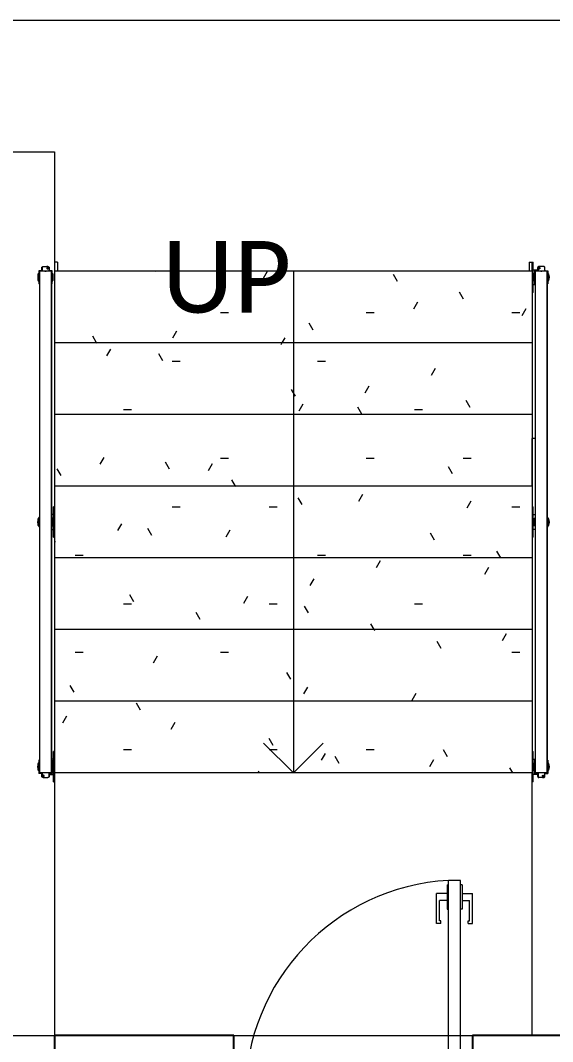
# Model space of a CAD drawing. Header units: millimetres. Extents: x -967280 to 3852, y 2833 to 1955156.
# Drawn here: x -946789 to -944560, y 652841 to 657116 of the extents above; entities that cross this region are included whole.
import ezdxf

# ---------------------------------------------------------------- set-up
doc = ezdxf.new("R2010")
doc.units = ezdxf.units.MM
doc.header["$LTSCALE"] = 1000
doc.linetypes.add('HRZN_Line-Ptrn-Dash', pattern=[4, 2, -2])
doc.linetypes.add('HRZN_Line-Ptrn-Sold', pattern=[9144001.0, 9144000.0, -1])
for name, color, linetype, lineweight in [('A-DOOR', 5, 'Continuous', 13), ('A-ELEV', 1, 'HRZN_Line-Ptrn-Sold', 13), ('A-FLOR-HRAL', 1, 'Continuous', 18), ('A-FLOR-PATT', 1, 'Continuous', 13), ('A-HATCH', 1, 'Continuous', 13), ('A-STAIR', 1, 'HRZN_Line-Ptrn-Sold', 13), ('A-WALL', 8, 'HRZN_Line-Ptrn-Sold', 50), ('Stair Paths', 7, 'Continuous', 13), ('Up Arrows', 3, 'Continuous', 13)]:
    doc.layers.add(name, color=color, linetype=linetype, lineweight=lineweight)
doc.layers.add('ARCH', color=8, linetype='Continuous')
doc.styles.add('Calibri', font='calibri.ttf', dxfattribs={"height": 350})
pattern_1 = [(0, (6650, -35800), (812.8, 203.2), [33.528, -576.072, 33.528, -576.072, -3251.2]), (0, (6650, -35800), (812.8, 203.2), [-1219.2, 33.528, -1185.672, 33.528, -576.072, -1422.4]), (0, (6650, -35800), (812.8, 203.2), [-3048, 33.528, -372.872, 33.528, -982.472]), (120, (6954.8, -35698.4), (-582.3764, 602.3054), [33.528, -576.072, 33.528, -576.072, -3251.2]), (120, (6954.8, -35698.4), (-582.3764, 602.3054), [-1219.2, 33.528, -1185.672, 33.528, -576.072, -1422.4]), (120, (6954.8, -35698.4), (-582.3764, 602.3054), [-3048, 33.528, -372.872, 33.528, -982.472]), (240, (7056.4, -35292), (-230.4236, -805.5054), [33.528, -576.072, 33.528, -576.072, -3251.2]), (240, (7056.4, -35292), (-230.4236, -805.5054), [-1219.2, 33.528, -1185.672, 33.528, -576.072, -1422.4]), (240, (7056.4, -35292), (-230.4236, -805.5054), [-3048, 33.528, -372.872, 33.528, -982.472])]

# ---------------------------------------------------------------- blocks, each defined once
blk = doc.blocks.new('DAE_DOOR-SINGLE - BEDROOMS DOOR _D01__1000_2200MM 2-3505467-GROUND FLOOR FFL_1_')
at = {"layer": 'A-DOOR', "lineweight": 18}
for p, q in [((476.2, 100), (476.2, 1000)), ((526.2, 1000), (476.2, 1000)), ((526.2, 100), (526.2, 1000)), ((526.2, 100), (476.2, 100))]:
    blk.add_line(p, q, dxfattribs=at)
at = {"layer": 'A-DOOR'}
for p, q in [((-411.8, 88), (-423.8, 88)), ((-423.8, 88), (-423.8, -88)), ((-373.8, 100), (-411.8, 100)), ((-411.8, 100), (-411.8, 88)), ((-373.8, -100), (-373.8, 100)), ((526.2, 100), (526.2, -100)), ((564.2, 100), (526.2, 100)), ((564.2, 88), (564.2, 100)), ((576.2, 88), (564.2, 88)), ((576.2, -88), (576.2, 88)), ((-423.8, -88), (-411.8, -88)), ((-411.8, -88), (-411.8, -100)), ((-411.8, -100), (-373.8, -100)), ((526.2, -100), (564.2, -100)), ((564.2, -100), (564.2, -88)), ((564.2, -88), (576.2, -88))]:
    blk.add_line(p, q, dxfattribs=at)
blk.add_arc((526.2, 100), 901.4, 93.1798, 180, dxfattribs=at)
at = {"layer": 'A-HATCH'}
for p, q in [((469.8, 945.6), (425.4, 945.6)), ((425.4, 819.1), (425.4, 945.6)), ((469.8, 980.9), (476.2, 980.9)), ((469.8, 980.9), (469.8, 879.3)), ((532.6, 980.9), (526.2, 980.9)), ((532.6, 980.9), (532.6, 879.3)), ((532.6, 945.6), (577, 945.6)), ((577, 819.1), (577, 945.6)), ((469.8, 915.6), (438.1, 915.6)), ((438.1, 830.6), (438.1, 915.6)), ((532.6, 915.6), (564.3, 915.6)), ((564.3, 830.6), (564.3, 915.6)), ((469.8, 879.3), (476.2, 879.3)), ((532.6, 879.3), (526.2, 879.3)), ((444.1, 819.1), (425.4, 819.1)), ((444.1, 830.6), (438.1, 830.6)), ((444.1, 819.1), (444.1, 830.6)), ((558.3, 830.6), (564.3, 830.6)), ((558.3, 819.1), (558.3, 830.6)), ((558.3, 819.1), (577, 819.1))]:
    blk.add_line(p, q, dxfattribs=at)
blk = doc.blocks.new('Railing - Fascia 2-3822661-GROUND FLOOR FFL_1_')
at = {"layer": 'A-FLOR-HRAL'}
for p, q in [((-13.4, 43.7), (-13.4, 25.4)), ((-10, 45), (10, 45)), ((10, 45), (5.1, 45)), ((13.4, 43.7), (13.4, 25.4)), ((50.8, 63.5), (38.1, 63.5)), ((50.8, 63.5), (50.8, 25.4)), ((-29, 16), (-31, 14)), ((-31, 14), (-31, -14)), ((-31, -14), (-31, 14)), ((-25.4, 16), (-29, 16)), ((-29, -16), (-29, 16)), ((-27.5, 27.5), (-27.5, 16)), ((-14.6, 27.5), (-27.5, 27.5)), ((-15, 25.4), (-15, 40)), ((27.5, 27.5), (14.7, 27.5)), ((15, 40), (15, 25.4)), ((29, 16), (25.4, 16)), ((27.5, 16), (27.5, 27.5)), ((31, 14), (29, 16)), ((29, -16), (29, 16)), ((31, 14), (31, 4.2)), ((31, -14), (31, 14)), ((31, 7.7), (31, -7.7)), ((31, -7.7), (31, 7.7)), ((31, 6.6), (31, -7.4)), ((31, 3.8), (31, 6.6)), ((31, 2.5), (31, 0)), ((31, 0), (31, -2.5)), ((-31, -14), (-29, -16)), ((-29, -16), (-25.4, -16)), ((-27.5, -16), (-27.5, -27.5)), ((-25.4, -27.5), (-27.5, -27.5)), ((25.4, -16), (29, -16)), ((27.5, -27.5), (25.4, -27.5)), ((27.5, -27.5), (27.5, -16)), ((29, -16), (31, -14)), ((31, -2.5), (29.7, -2.5)), ((31, -7.4), (31, -3.8)), ((31, -4.2), (31, -14))]:
    blk.add_line(p, q, dxfattribs=at)
for points, knots in [([(-15, 40), (-15, 40.1), (-15, 40.3), (-15, 40.5), (-15, 40.7), (-14.9, 40.9), (-14.9, 41), (-14.9, 41.2), (-14.8, 41.4), (-14.8, 41.5), (-14.7, 41.7), (-14.7, 41.8), (-14.6, 42), (-14.5, 42.1), (-14.4, 42.3), (-14.4, 42.4), (-14.3, 42.6), (-14.2, 42.7), (-14.1, 42.9), (-14, 43), (-13.9, 43.1), (-13.8, 43.3), (-13.6, 43.5), (-13.5, 43.6), (-13.4, 43.7)], [0, 0, 0, 0, 0.083333, 0.125, 0.166667, 0.208333, 0.25, 0.291667, 0.333333, 0.375, 0.416667, 0.458333, 0.5, 0.541667, 0.583333, 0.625, 0.666667, 0.708333, 0.75, 0.791667, 0.833333, 0.875, 0.916667, 1, 1, 1, 1]), ([(-13.4, 43.7), (-13.1, 43.9), (-12.6, 44.3), (-11.8, 44.7), (-11.1, 44.9), (-10.4, 45), (-10, 45)], [0, 0, 0, 0, 0.333333, 0.5, 0.666667, 1, 1, 1, 1]), ([(10, 45), (10.4, 45), (11.1, 44.9), (11.8, 44.7), (12.6, 44.3), (13.1, 43.9), (13.4, 43.7)], [0, 0, 0, 0, 0.333333, 0.5, 0.666667, 1, 1, 1, 1]), ([(13.4, 43.7), (13.5, 43.6), (13.7, 43.4), (13.8, 43.2), (14, 43), (14.1, 42.9), (14.2, 42.7), (14.3, 42.5), (14.4, 42.4), (14.5, 42.2), (14.6, 42), (14.7, 41.8), (14.7, 41.6), (14.8, 41.4), (14.8, 41.2), (14.9, 41), (14.9, 40.8), (15, 40.6), (15, 40.3), (15, 40.1), (15, 40)], [0, 0, 0, 0, 0.1, 0.15, 0.2, 0.25, 0.3, 0.35, 0.4, 0.45, 0.5, 0.55, 0.6, 0.65, 0.7, 0.75, 0.8, 0.85, 0.9, 1, 1, 1, 1]), ([(10.3, 38), (10.3, 38.3), (10.2, 38.9), (9.9, 39.5), (9.5, 39.9), (9.1, 40.3), (8.4, 40.5), (7.6, 40.5), (6.9, 40.3), (6.5, 39.9), (6, 39.5), (5.7, 38.9), (5.6, 38.3), (5.6, 38)], [0, 0, 0, 0, 0.111111, 0.222222, 0.277778, 0.333333, 0.444444, 0.555556, 0.666667, 0.722222, 0.777778, 0.888889, 1, 1, 1, 1]), ([(5.6, 38), (5.6, 37.7), (5.7, 37.1), (6, 36.5), (6.5, 36.1), (6.9, 35.7), (7.6, 35.5), (8.4, 35.5), (9.1, 35.7), (9.5, 36.1), (9.9, 36.5), (10.2, 37.1), (10.3, 37.7), (10.3, 38)], [0, 0, 0, 0, 0.111111, 0.222222, 0.277778, 0.333333, 0.444444, 0.555556, 0.666667, 0.722222, 0.777778, 0.888889, 1, 1, 1, 1])]:
    blk.add_open_spline(points, degree=3, knots=knots, dxfattribs=at)
for points in [[(6.5, 38), (6.5, 38.2), (6.6, 38.6), (6.7, 39), (6.8, 39.2)], [(6.8, 36.8), (6.7, 37), (6.6, 37.4), (6.5, 37.8), (6.5, 38)], [(6.8, 39.2), (7, 39.4), (7.2, 39.8), (7.8, 40.2), (8.5, 40.5), (9.2, 40.5), (9.6, 40.4), (9.9, 40.3)], [(8.5, 35.5), (8.3, 35.6), (7.8, 35.8), (7.2, 36.2), (7, 36.6), (6.8, 36.8)]]:
    blk.add_open_spline(points, degree=3, dxfattribs=at)
blk = doc.blocks.new('Railing - Fascia 2-3822663-GROUND FLOOR FFL_1_')
at = {"layer": 'A-FLOR-HRAL'}
for p, q in [((33.6, -63.5), (33.6, 63.5)), ((38.1, 63.5), (33.6, 63.5)), ((-29, 16), (-31, 14)), ((-31, 14), (-31, -14)), ((-31, -14), (-31, 14)), ((-25.4, 16), (-29, 16)), ((-29, -16), (-29, 16)), ((-27.5, 27.5), (-27.5, 16)), ((-25.4, 27.5), (-27.5, 27.5)), ((33.6, 31.8), (25.4, 31.8)), ((27.5, 27.5), (25.4, 27.5)), ((29, 16), (25.4, 16)), ((27.5, 16), (27.5, 27.5)), ((31, 14), (29, 16)), ((29, -16), (29, 16)), ((31, 14), (31, 4.2)), ((31, -14), (31, 14)), ((31, 7.7), (31, -7.7)), ((31, -7.7), (31, 7.7)), ((31, 6.6), (31, -7.4)), ((31, 3.8), (31, 6.6)), ((31, 2.5), (31, 0)), ((31, 0), (31, -2.5)), ((-31, -14), (-29, -16)), ((-29, -16), (-25.4, -16)), ((-27.5, -16), (-27.5, -27.5)), ((-14.7, -27.5), (-27.5, -27.5)), ((-15, -40), (-15, -25.4)), ((-13.4, -25.4), (-13.4, -43.7)), ((13.4, -25.4), (13.4, -43.7)), ((27.5, -27.5), (14.6, -27.5)), ((14.6, -31.7), (33.6, -31.7)), ((15, -25.4), (15, -40)), ((25.4, -16), (29, -16)), ((27.5, -27.5), (27.5, -16)), ((29, -16), (31, -14)), ((31, -2.5), (29.7, -2.5)), ((31, -7.4), (31, -3.8)), ((31, -4.2), (31, -14)), ((-5.1, -45), (-10, -45)), ((-10, -45), (10, -45)), ((33.6, -63.5), (38.1, -63.5))]:
    blk.add_line(p, q, dxfattribs=at)
for start, end in [(151.5808, 208.4269), (146.8198, 150.4613), (209.5387, 212.8023), (239.0773, 243.3879)]:
    blk.add_arc((0, 0), 33.1, start, end, dxfattribs=at)
for points, knots in [([(-13.4, -43.7), (-13.5, -43.6), (-13.7, -43.4), (-13.8, -43.2), (-14, -43), (-14.1, -42.9), (-14.2, -42.7), (-14.3, -42.5), (-14.4, -42.4), (-14.5, -42.2), (-14.6, -42), (-14.7, -41.8), (-14.7, -41.6), (-14.8, -41.4), (-14.8, -41.2), (-14.9, -41), (-14.9, -40.8), (-15, -40.6), (-15, -40.3), (-15, -40.1), (-15, -40)], [0, 0, 0, 0, 0.1, 0.15, 0.2, 0.25, 0.3, 0.35, 0.4, 0.45, 0.5, 0.55, 0.6, 0.65, 0.7, 0.75, 0.8, 0.85, 0.9, 1, 1, 1, 1]), ([(-5.6, -38), (-5.6, -37.7), (-5.7, -37.1), (-6.1, -36.5), (-6.5, -36.1), (-6.9, -35.7), (-7.6, -35.5), (-8.4, -35.5), (-9.1, -35.7), (-9.5, -36.1), (-9.9, -36.5), (-10.2, -37.1), (-10.3, -37.7), (-10.3, -38)], [0, 0, 0, 0, 0.111111, 0.222222, 0.277778, 0.333333, 0.444444, 0.555556, 0.666667, 0.722222, 0.777778, 0.888889, 1, 1, 1, 1]), ([(-10.3, -38), (-10.3, -38.3), (-10.2, -38.9), (-9.9, -39.5), (-9.5, -39.9), (-9.1, -40.3), (-8.4, -40.5), (-7.6, -40.5), (-6.9, -40.3), (-6.5, -39.9), (-6.1, -39.5), (-5.7, -38.9), (-5.6, -38.3), (-5.6, -38)], [0, 0, 0, 0, 0.111111, 0.222222, 0.277778, 0.333333, 0.444444, 0.555556, 0.666667, 0.722222, 0.777778, 0.888889, 1, 1, 1, 1]), ([(15, -40), (15, -40.1), (15, -40.3), (15, -40.5), (15, -40.7), (14.9, -40.9), (14.9, -41), (14.9, -41.2), (14.8, -41.4), (14.8, -41.5), (14.7, -41.7), (14.7, -41.8), (14.6, -42), (14.5, -42.1), (14.4, -42.3), (14.4, -42.4), (14.3, -42.6), (14.2, -42.7), (14.1, -42.9), (14, -43), (13.9, -43.1), (13.8, -43.3), (13.6, -43.5), (13.5, -43.6), (13.4, -43.7)], [0, 0, 0, 0, 0.083333, 0.125, 0.166667, 0.208333, 0.25, 0.291667, 0.333333, 0.375, 0.416667, 0.458333, 0.5, 0.541667, 0.583333, 0.625, 0.666667, 0.708333, 0.75, 0.791667, 0.833333, 0.875, 0.916667, 1, 1, 1, 1]), ([(-10, -45), (-10.4, -45), (-11.1, -44.9), (-11.8, -44.7), (-12.6, -44.3), (-13.1, -43.9), (-13.4, -43.7)], [0, 0, 0, 0, 0.333333, 0.5, 0.666667, 1, 1, 1, 1]), ([(13.4, -43.7), (13.1, -43.9), (12.6, -44.3), (11.8, -44.7), (11.1, -44.9), (10.4, -45), (10, -45)], [0, 0, 0, 0, 0.333333, 0.5, 0.666667, 1, 1, 1, 1])]:
    blk.add_open_spline(points, degree=3, knots=knots, dxfattribs=at)
for points in [[(-6.8, -39.2), (-7, -39.4), (-7.2, -39.8), (-7.8, -40.2), (-8.5, -40.5), (-9.2, -40.5), (-9.6, -40.4), (-9.9, -40.3)], [(-8.5, -35.5), (-8.3, -35.6), (-7.8, -35.8), (-7.2, -36.2), (-7, -36.6), (-6.8, -36.8)], [(-6.8, -36.8), (-6.7, -37), (-6.6, -37.4), (-6.5, -37.8), (-6.5, -38)], [(-6.5, -38), (-6.5, -38.2), (-6.6, -38.6), (-6.7, -39), (-6.8, -39.2)]]:
    blk.add_open_spline(points, degree=3, dxfattribs=at)
blk = doc.blocks.new('Railing - Fascia 2-3822665-GROUND FLOOR FFL_1_')
at = {"layer": 'A-FLOR-HRAL'}
for p, q in [((33.6, -63.5), (33.6, 63.5)), ((38.1, 63.5), (33.6, 63.5)), ((-29, 16), (-31, 14)), ((-31, 14), (-31, -14)), ((-31, -14), (-31, 14)), ((-25.4, 16), (-29, 16)), ((-29, -16), (-29, 16)), ((33.6, 31.8), (25.4, 31.8)), ((29, 16), (25.4, 16)), ((31, 14), (29, 16)), ((29, -16), (29, 16)), ((31, 14), (31, 4.2)), ((31, -14), (31, 14)), ((31, 7.7), (31, -7.7)), ((31, -7.7), (31, 7.7)), ((31, 6.6), (31, -7.4)), ((31, 3.8), (31, 6.6)), ((31, 2.5), (31, 0)), ((31, 0), (31, -2.5)), ((-31, -14), (-29, -16)), ((-29, -16), (-25.4, -16)), ((25.4, -16), (29, -16)), ((25.4, -31.7), (33.6, -31.7)), ((29, -16), (31, -14)), ((31, -2.5), (29.7, -2.5)), ((31, -7.4), (31, -3.8)), ((31, -4.3), (31, -14)), ((33.6, -63.5), (38.1, -63.5))]:
    blk.add_line(p, q, dxfattribs=at)
for start, end in [(151.5731, 208.4269), (140.7438, 150.4613), (209.5387, 219.2562)]:
    blk.add_arc((0, 0), 33.1, start, end, dxfattribs=at)
blk = doc.blocks.new('Railing - Railing-3822629-GROUND FLOOR FFL_1_')
for name, p in [('Railing - Fascia 2-3822661-GROUND FLOOR FFL_1_', (13511.9, 28724.6)), ('Railing - Fascia 2-3822665-GROUND FLOOR FFL_1_', (13511.9, 27700)), ('Railing - Fascia 2-3822663-GROUND FLOOR FFL_1_', (13511.9, 26675.4))]:
    blk.add_blockref(name, p)
blk = doc.blocks.new('Railing - Fascia 2-V50-GROUND FLOOR FFL_1_')
at = {"layer": 'A-FLOR-HRAL'}
for p, q in [((-13.4, 43.7), (-13.4, 25.4)), ((-10, 45), (10, 45)), ((10, 45), (5.1, 45)), ((13.4, 43.7), (13.4, 25.4)), ((33.6, -63.5), (33.6, 63.5)), ((38.1, 63.5), (33.6, 63.5)), ((38.1, 25.4), (38.1, 63.5)), ((50.8, 63.5), (38.1, 63.5)), ((38.1, 63.5), (38.1, 25.4)), ((50.8, 63.5), (50.8, 25.4)), ((-29, 16), (-31, 14)), ((-31, 14), (-31, -14)), ((-31, -14), (-31, 14)), ((-26.3, 16), (-29, 16)), ((-29, -16), (-29, 16)), ((-27.5, 27.5), (-27.5, 16)), ((-14.6, 27.5), (-27.5, 27.5)), ((-15, 25.4), (-15, 40)), ((33.6, 31.8), (14.7, 31.8)), ((27.5, 27.5), (14.7, 27.5)), ((15, 40), (15, 25.4)), ((29, 16), (25.4, 16)), ((27.5, 16), (27.5, 27.5)), ((31, 14), (29, 16)), ((29, -16), (29, 16)), ((31, 14), (31, 4.2)), ((31, -14), (31, 14)), ((31, 7.7), (31, -7.7)), ((31, -7.7), (31, 7.7)), ((31, 6.6), (31, -7.4)), ((31, 3.8), (31, 6.6)), ((31, 2.5), (31, 0)), ((31, 0), (31, -2.5)), ((-31, -14), (-29, -16)), ((-29, -16), (-26.3, -16)), ((-27.5, -16), (-27.5, -27.5)), ((-25.4, -27.5), (-27.5, -27.5)), ((25.4, -16), (29, -16)), ((27.5, -27.5), (25.4, -27.5)), ((25.4, -31.7), (33.6, -31.7)), ((27.5, -27.5), (27.5, -16)), ((29, -16), (31, -14)), ((31, -2.5), (29.7, -2.5)), ((31, -7.4), (31, -3.8)), ((31, -4.2), (31, -14)), ((33.6, -63.5), (38.1, -63.5))]:
    blk.add_line(p, q, dxfattribs=at)
for start, end in [(151.5731, 208.4269), (146.8198, 150.4613), (116.3285, 120.9227), (209.5387, 213.1802)]:
    blk.add_arc((0, 0), 33.1, start, end, dxfattribs=at)
for points, knots in [([(-15, 40), (-15, 40.1), (-15, 40.3), (-15, 40.5), (-15, 40.7), (-14.9, 40.9), (-14.9, 41), (-14.9, 41.2), (-14.8, 41.4), (-14.8, 41.5), (-14.7, 41.7), (-14.7, 41.8), (-14.6, 42), (-14.5, 42.1), (-14.4, 42.3), (-14.4, 42.4), (-14.3, 42.6), (-14.2, 42.7), (-14.1, 42.9), (-14, 43), (-13.9, 43.1), (-13.8, 43.3), (-13.6, 43.5), (-13.5, 43.6), (-13.4, 43.7)], [0, 0, 0, 0, 0.083333, 0.125, 0.166667, 0.208333, 0.25, 0.291667, 0.333333, 0.375, 0.416667, 0.458333, 0.5, 0.541667, 0.583333, 0.625, 0.666667, 0.708333, 0.75, 0.791667, 0.833333, 0.875, 0.916667, 1, 1, 1, 1]), ([(-13.4, 43.7), (-13.1, 43.9), (-12.6, 44.3), (-11.8, 44.7), (-11.1, 44.9), (-10.4, 45), (-10, 45)], [0, 0, 0, 0, 0.333333, 0.5, 0.666667, 1, 1, 1, 1]), ([(10, 45), (10.4, 45), (11.1, 44.9), (11.8, 44.7), (12.6, 44.3), (13.1, 43.9), (13.4, 43.7)], [0, 0, 0, 0, 0.333333, 0.5, 0.666667, 1, 1, 1, 1]), ([(13.4, 43.7), (13.5, 43.6), (13.7, 43.4), (13.8, 43.2), (14, 43), (14.1, 42.9), (14.2, 42.7), (14.3, 42.5), (14.4, 42.4), (14.5, 42.2), (14.6, 42), (14.7, 41.8), (14.7, 41.6), (14.8, 41.4), (14.8, 41.2), (14.9, 41), (14.9, 40.8), (15, 40.6), (15, 40.3), (15, 40.1), (15, 40)], [0, 0, 0, 0, 0.1, 0.15, 0.2, 0.25, 0.3, 0.35, 0.4, 0.45, 0.5, 0.55, 0.6, 0.65, 0.7, 0.75, 0.8, 0.85, 0.9, 1, 1, 1, 1]), ([(10.3, 38), (10.3, 38.3), (10.2, 38.9), (9.9, 39.5), (9.5, 39.9), (9.1, 40.3), (8.4, 40.5), (7.6, 40.5), (6.9, 40.3), (6.5, 39.9), (6, 39.5), (5.7, 38.9), (5.6, 38.3), (5.6, 38)], [0, 0, 0, 0, 0.111111, 0.222222, 0.277778, 0.333333, 0.444444, 0.555556, 0.666667, 0.722222, 0.777778, 0.888889, 1, 1, 1, 1]), ([(5.6, 38), (5.6, 37.7), (5.7, 37.1), (6, 36.5), (6.5, 36.1), (6.9, 35.7), (7.6, 35.5), (8.4, 35.5), (9.1, 35.7), (9.5, 36.1), (9.9, 36.5), (10.2, 37.1), (10.3, 37.7), (10.3, 38)], [0, 0, 0, 0, 0.111111, 0.222222, 0.277778, 0.333333, 0.444444, 0.555556, 0.666667, 0.722222, 0.777778, 0.888889, 1, 1, 1, 1])]:
    blk.add_open_spline(points, degree=3, knots=knots, dxfattribs=at)
for points in [[(6.5, 38), (6.5, 38.2), (6.6, 38.6), (6.7, 39), (6.8, 39.2)], [(6.8, 36.8), (6.7, 37), (6.6, 37.4), (6.5, 37.8), (6.5, 38)], [(6.8, 39.2), (7, 39.4), (7.2, 39.8), (7.8, 40.2), (8.5, 40.5), (9.2, 40.5), (9.6, 40.4), (9.9, 40.3)], [(8.5, 35.5), (8.3, 35.6), (7.8, 35.8), (7.2, 36.2), (7, 36.6), (6.8, 36.8)]]:
    blk.add_open_spline(points, degree=3, dxfattribs=at)
blk = doc.blocks.new('Railing - Fascia 2-V51-GROUND FLOOR FFL_1_')
at = {"layer": 'A-FLOR-HRAL'}
for p, q in [((33.6, -63.5), (33.6, 63.5)), ((38.1, 63.5), (33.6, 63.5)), ((-29, 16), (-31, 14)), ((-31, 14), (-31, -14)), ((-31, -14), (-31, 14)), ((-25.4, 16), (-29, 16)), ((-29, -16), (-29, 16)), ((-27.5, 27.5), (-27.5, 16)), ((-25.4, 27.5), (-27.5, 27.5)), ((33.6, 31.8), (25.4, 31.8)), ((27.5, 27.5), (25.4, 27.5)), ((29, 16), (25.4, 16)), ((27.5, 16), (27.5, 27.5)), ((31, 14), (29, 16)), ((29, -16), (29, 16)), ((31, 14), (31, 4.2)), ((31, -14), (31, 14)), ((31, 7.7), (31, -7.7)), ((31, -7.7), (31, 7.7)), ((31, 6.6), (31, -7.4)), ((31, 3.8), (31, 6.6)), ((31, 2.5), (31, 0)), ((31, 0), (31, -2.5)), ((-31, -14), (-29, -16)), ((-29, -16), (-26.3, -16)), ((-27.5, -16), (-27.5, -27.5)), ((-14.7, -27.5), (-27.5, -27.5)), ((-15, -40), (-15, -25.4)), ((-13.4, -25.4), (-13.4, -43.7)), ((13.4, -25.4), (13.4, -43.7)), ((27.5, -27.5), (14.6, -27.5)), ((14.6, -31.7), (33.6, -31.7)), ((15, -25.4), (15, -40)), ((25.4, -16), (29, -16)), ((27.5, -27.5), (27.5, -16)), ((29, -16), (31, -14)), ((31, -2.5), (29.7, -2.5)), ((31, -7.4), (31, -3.8)), ((31, -4.2), (31, -14)), ((-5.1, -45), (-10, -45)), ((-10, -45), (10, -45)), ((33.6, -63.5), (38.1, -63.5))]:
    blk.add_line(p, q, dxfattribs=at)
for start, end in [(151.5808, 208.4269), (146.8198, 150.4613), (209.5387, 213.1802), (239.0773, 243.3879)]:
    blk.add_arc((0, 0), 33.1, start, end, dxfattribs=at)
for points, knots in [([(-13.4, -43.7), (-13.5, -43.6), (-13.7, -43.4), (-13.8, -43.2), (-14, -43), (-14.1, -42.9), (-14.2, -42.7), (-14.3, -42.5), (-14.4, -42.4), (-14.5, -42.2), (-14.6, -42), (-14.7, -41.8), (-14.7, -41.6), (-14.8, -41.4), (-14.8, -41.2), (-14.9, -41), (-14.9, -40.8), (-15, -40.6), (-15, -40.3), (-15, -40.1), (-15, -40)], [0, 0, 0, 0, 0.1, 0.15, 0.2, 0.25, 0.3, 0.35, 0.4, 0.45, 0.5, 0.55, 0.6, 0.65, 0.7, 0.75, 0.8, 0.85, 0.9, 1, 1, 1, 1]), ([(-5.6, -38), (-5.6, -37.7), (-5.7, -37.1), (-6.1, -36.5), (-6.5, -36.1), (-6.9, -35.7), (-7.6, -35.5), (-8.4, -35.5), (-9.1, -35.7), (-9.5, -36.1), (-9.9, -36.5), (-10.2, -37.1), (-10.3, -37.7), (-10.3, -38)], [0, 0, 0, 0, 0.111111, 0.222222, 0.277778, 0.333333, 0.444444, 0.555556, 0.666667, 0.722222, 0.777778, 0.888889, 1, 1, 1, 1]), ([(-10.3, -38), (-10.3, -38.3), (-10.2, -38.9), (-9.9, -39.5), (-9.5, -39.9), (-9.1, -40.3), (-8.4, -40.5), (-7.6, -40.5), (-6.9, -40.3), (-6.5, -39.9), (-6.1, -39.5), (-5.7, -38.9), (-5.6, -38.3), (-5.6, -38)], [0, 0, 0, 0, 0.111111, 0.222222, 0.277778, 0.333333, 0.444444, 0.555556, 0.666667, 0.722222, 0.777778, 0.888889, 1, 1, 1, 1]), ([(15, -40), (15, -40.1), (15, -40.3), (15, -40.5), (15, -40.7), (14.9, -40.9), (14.9, -41), (14.9, -41.2), (14.8, -41.4), (14.8, -41.5), (14.7, -41.7), (14.7, -41.8), (14.6, -42), (14.5, -42.1), (14.4, -42.3), (14.4, -42.4), (14.3, -42.6), (14.2, -42.7), (14.1, -42.9), (14, -43), (13.9, -43.1), (13.8, -43.3), (13.6, -43.5), (13.5, -43.6), (13.4, -43.7)], [0, 0, 0, 0, 0.083333, 0.125, 0.166667, 0.208333, 0.25, 0.291667, 0.333333, 0.375, 0.416667, 0.458333, 0.5, 0.541667, 0.583333, 0.625, 0.666667, 0.708333, 0.75, 0.791667, 0.833333, 0.875, 0.916667, 1, 1, 1, 1]), ([(-10, -45), (-10.4, -45), (-11.1, -44.9), (-11.8, -44.7), (-12.6, -44.3), (-13.1, -43.9), (-13.4, -43.7)], [0, 0, 0, 0, 0.333333, 0.5, 0.666667, 1, 1, 1, 1]), ([(13.4, -43.7), (13.1, -43.9), (12.6, -44.3), (11.8, -44.7), (11.1, -44.9), (10.4, -45), (10, -45)], [0, 0, 0, 0, 0.333333, 0.5, 0.666667, 1, 1, 1, 1])]:
    blk.add_open_spline(points, degree=3, knots=knots, dxfattribs=at)
for points in [[(-6.8, -39.2), (-7, -39.4), (-7.2, -39.8), (-7.8, -40.2), (-8.5, -40.5), (-9.2, -40.5), (-9.6, -40.4), (-9.9, -40.3)], [(-8.5, -35.5), (-8.3, -35.6), (-7.8, -35.8), (-7.2, -36.2), (-7, -36.6), (-6.8, -36.8)], [(-6.8, -36.8), (-6.7, -37), (-6.6, -37.4), (-6.5, -37.8), (-6.5, -38)], [(-6.5, -38), (-6.5, -38.2), (-6.6, -38.6), (-6.7, -39), (-6.8, -39.2)]]:
    blk.add_open_spline(points, degree=3, dxfattribs=at)
blk = doc.blocks.new('Railing - Railing-3822633-GROUND FLOOR FFL_1_')
at = {"extrusion": (0, 0, -1), "zscale": -1}
for name, p in [('Railing - Fascia 2-V50-GROUND FLOOR FFL_1_', (-15588.1, 28724.6)), ('Railing - Fascia 2-3822665-GROUND FLOOR FFL_1_', (-15588.1, 27700)), ('Railing - Fascia 2-V51-GROUND FLOOR FFL_1_', (-15588.1, 26675.4))]:
    blk.add_blockref(name, p, dxfattribs=at)
blk = doc.blocks.new('Top Rail Type - Top Rail_Internal_-3822639-GROUND FLOOR FFL_1_')
at = {"layer": 'A-STAIR', "linetype": 'Continuous'}
for p, q in [((13486.5, 28750), (13486.5, 26650)), ((13537.3, 26650), (13537.3, 28750))]:
    blk.add_line(p, q, dxfattribs=at)
at = {"layer": 'A-STAIR', "linetype": 'Continuous', "flags": 128}
for points in [[(13509.8, 28750), (13511.9, 28750), (13514, 28750)], [(13514, 26650), (13511.9, 26650), (13509.8, 26650)]]:
    blk.add_lwpolyline(points, dxfattribs=at)
blk = doc.blocks.new('Top Rail Type - Top Rail_Internal_-V61-GROUND FLOOR FFL_1_')
at = {"layer": 'A-STAIR', "linetype": 'Continuous'}
for p, q in [((13537.3, 28750), (13486.5, 28750)), ((13486.5, 28750), (13486.5, 26650)), ((13537.3, 28750), (13537.3, 26650)), ((13537.3, 26650), (13486.5, 26650))]:
    blk.add_line(p, q, dxfattribs=at)
blk = doc.blocks.new('Top Rail Type - Top Rail_Internal_-3822650-GROUND FLOOR FFL_1_')
at = {"layer": 'A-STAIR', "linetype": 'Continuous'}
for p, q in [((15562.7, 28750), (15562.7, 26650)), ((15613.5, 26650), (15613.5, 28750))]:
    blk.add_line(p, q, dxfattribs=at)
at = {"layer": 'A-STAIR', "linetype": 'Continuous', "flags": 128}
for points in [[(15586, 28750), (15588.1, 28750), (15590.2, 28750)], [(15590.2, 26650), (15588.1, 26650), (15586, 26650)]]:
    blk.add_lwpolyline(points, dxfattribs=at)
blk = doc.blocks.new('Top Rail Type - Top Rail_Internal_-V62-GROUND FLOOR FFL_1_')
at = {"layer": 'A-STAIR', "linetype": 'Continuous'}
for p, q in [((15613.5, 28750), (15562.7, 28750)), ((15562.7, 28750), (15562.7, 26650)), ((15613.5, 28750), (15613.5, 26650)), ((15613.5, 26650), (15562.7, 26650))]:
    blk.add_line(p, q, dxfattribs=at)
blk = doc.blocks.new('A$C1e5dc022')
at = {"layer": 'A-STAIR', "linetype": 'Continuous'}
h = blk.add_hatch(dxfattribs=at)
h.set_pattern_fill('FP_13', color=4, style=0, pattern_type=2)
h.set_pattern_definition(pattern_1)
h.paths.add_polyline_path([(20830.5, -7350), (22200, -7350), (22200, -7050), (20200, -7050), (20200, -7350), (20242.1, -7350)])
h = blk.add_hatch(dxfattribs=at)
h.set_pattern_fill('FP_13', color=4, style=0, pattern_type=2)
h.set_pattern_definition(pattern_1)
h.paths.add_polyline_path([(22200, -7650), (22200, -7350), (20200, -7350), (20200, -7650), (22007.3, -7650)])
h = blk.add_hatch(dxfattribs=at)
h.set_pattern_fill('FP_31', color=4, style=0, pattern_type=2)
h.set_pattern_definition(pattern_1)
h.paths.add_polyline_path([(22007.3, -7950), (22200, -7950), (22200, -7650), (20200, -7650), (20200, -7950), (20830.5, -7950)])
h = blk.add_hatch(dxfattribs=at)
h.set_pattern_fill('FP_13', color=4, style=0, pattern_type=2)
h.set_pattern_definition(pattern_1)
h.paths.add_polyline_path([(20830.5, -8250), (22200, -8250), (22200, -7950), (20200, -7950), (20200, -8250), (20242.1, -8250)])
h = blk.add_hatch(dxfattribs=at)
h.set_pattern_fill('FP_13', color=4, style=0, pattern_type=2)
h.set_pattern_definition(pattern_1)
h.paths.add_polyline_path([(22007.3, -8550), (22200, -8550), (22200, -8250), (20200, -8250), (20200, -8550), (20830.5, -8550)])
h = blk.add_hatch(dxfattribs=at)
h.set_pattern_fill('FP_13', color=4, style=0, pattern_type=2)
h.set_pattern_definition(pattern_1)
h.paths.add_polyline_path([(20200, -8850), (22200, -8850), (22200, -8550), (20200, -8550), (20200, -8640.1)])
h = blk.add_hatch(dxfattribs=at)
h.set_pattern_fill('FP_13', color=4, style=0, pattern_type=2)
h.set_pattern_definition(pattern_1)
h.paths.add_polyline_path([(20830.5, -9150), (22200, -9150), (22200, -8850), (20200, -8850), (20200, -9150), (20242.1, -9150)])
at = {"layer": 'A-ELEV', "color": 4}
for p, q in [((12000, -6550), (20200, -6550)), ((20200, -6550), (20200, -7950)), ((22200, -7950), (22200, -7750)), ((22212.7, -7750), (22200, -7750)), ((16900, -10250), (20200, -10250)), ((20950, -10250), (21950, -10250))]:
    blk.add_line(p, q, dxfattribs=at)
at = {"layer": 'A-FLOR-PATT', "color": 4}
for p, q in [((53435, -6000), (6000, -6000)), ((20200, -9150), (20200, -10250)), ((22200, -9150), (20200, -9150)), ((22200, -10250), (22200, -9150))]:
    blk.add_line(p, q, dxfattribs=at)
at = {"layer": 'A-STAIR', "color": 4}
for p, q in [((22200, -7050), (20200, -7050)), ((22200, -7050), (22200, -7350)), ((22200, -7350), (20200, -7350)), ((22200, -7350), (22200, -7650)), ((20200, -7650), (20200, -7950)), ((22200, -7650), (20200, -7650)), ((22200, -7650), (22200, -7950)), ((20200, -7950), (20200, -8250)), ((22200, -7950), (20200, -7950)), ((22200, -7950), (22200, -8250)), ((20200, -8250), (20200, -8550)), ((22200, -8250), (20200, -8250)), ((22200, -8250), (22200, -8550)), ((20200, -8550), (20200, -8850)), ((22200, -8550), (20200, -8550)), ((22200, -8550), (22200, -8850)), ((20200, -8850), (20200, -9150)), ((22200, -8850), (20200, -8850)), ((22200, -8850), (22200, -9150)), ((22200, -9150), (20200, -9150))]:
    blk.add_line(p, q, dxfattribs=at)
at = {"layer": 'A-STAIR', "color": 4, "linetype": 'HRZN_Line-Ptrn-Dash'}
for p, q in [((22200, -7050), (20200, -7050)), ((22200, -7350), (20200, -7350)), ((22200, -7650), (20200, -7650)), ((22200, -7950), (20200, -7950)), ((22200, -8250), (20200, -8250)), ((22200, -8550), (20200, -8550)), ((22200, -8850), (20200, -8850))]:
    blk.add_line(p, q, dxfattribs=at)
at = {"layer": 'A-WALL', "color": 4, "lineweight": 25}
for p, q in [((20950, -10250), (20200, -10250)), ((20200, -10250), (20200, -10500)), ((20950, -10500), (20950, -10250)), ((25750, -10250), (21950, -10250)), ((21950, -10250), (21950, -10500))]:
    blk.add_line(p, q, dxfattribs=at)
at = {"layer": 'Up Arrows', "color": 4}
for p, q in [((21200, -7050), (21200, -7350)), ((21200, -7350), (21200, -7650)), ((21200, -7650), (21200, -7950)), ((21200, -7950), (21200, -8250)), ((21200, -8250), (21200, -8550)), ((21200, -8550), (21200, -8850)), ((21200, -8850), (21200, -9150)), ((21200, -9150), (21075, -9025)), ((21200, -9150), (21325, -9025))]:
    blk.add_line(p, q, dxfattribs=at)
at = {"layer": 'A-DOOR', "color": 4}
blk.add_blockref('DAE_DOOR-SINGLE - BEDROOMS DOOR _D01__1000_2200MM 2-3505467-GROUND FLOOR FFL_1_', (21373.8, -10600), dxfattribs=at)
at = {"layer": 'A-STAIR', "color": 4, "linetype": 'Continuous', "lineweight": 18}
for name in ['Railing - Railing-3822629-GROUND FLOOR FFL_1_', 'Railing - Railing-3822633-GROUND FLOOR FFL_1_']:
    blk.add_blockref(name, (6650, -35800), dxfattribs=at)
at = {"layer": 'A-STAIR', "color": 4, "linetype": 'Continuous'}
for name in ['Top Rail Type - Top Rail_Internal_-3822639-GROUND FLOOR FFL_1_', 'Top Rail Type - Top Rail_Internal_-V61-GROUND FLOOR FFL_1_', 'Top Rail Type - Top Rail_Internal_-3822650-GROUND FLOOR FFL_1_', 'Top Rail Type - Top Rail_Internal_-V62-GROUND FLOOR FFL_1_']:
    blk.add_blockref(name, (6650, -35800), dxfattribs=at)
at = {"layer": 'Stair Paths', "color": 4, "insert": (20649.9, -6923.7), "char_height": 300, "width": 660.087, "attachment_point": 1, "line_spacing_factor": 1.158048, "style": 'Calibri'}
blk.add_mtext('UP', dxfattribs=at)

msp = doc.modelspace()

# ---------------------------------------------------------------- block references
at = {"layer": 'ARCH', "lineweight": 106, "ltscale": 30}
msp.add_blockref('A$C1e5dc022', (-966846.1, 663116.2), dxfattribs=at)

doc.saveas('drawing.dxf')
